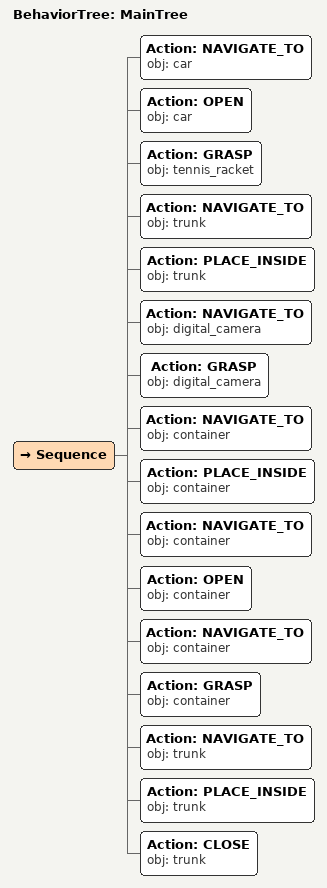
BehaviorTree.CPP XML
<root main_tree_to_execute="MainTree">
  <BehaviorTree ID="MainTree">
    <Sequence>
      <!-- Navigate to car -->
      <Action ID="NAVIGATE_TO" obj="car" />
      <!-- Open car -->
      <Action ID="OPEN" obj="car" />
      <!-- Grasp tennis_racket -->
      <Action ID="GRASP" obj="tennis_racket" />
      <!-- Navigate to trunk -->
      <Action ID="NAVIGATE_TO" obj="trunk" />
      <!-- Place inside trunk -->
      <Action ID="PLACE_INSIDE" obj="trunk" />
      <!-- Navigate to digital_camera -->
      <Action ID="NAVIGATE_TO" obj="digital_camera" />
      <!-- Grasp digital_camera -->
      <Action ID="GRASP" obj="digital_camera" />
      <!-- Navigate to container -->
      <Action ID="NAVIGATE_TO" obj="container" />
      <!-- Place inside container -->
      <Action ID="PLACE_INSIDE" obj="container" />
      <!-- Navigate to container -->
      <Action ID="NAVIGATE_TO" obj="container" />
      <!-- Open container -->
      <Action ID="OPEN" obj="container" />
      <!-- Navigate to container -->
      <Action ID="NAVIGATE_TO" obj="container" />
      <!-- Grasp container -->
      <Action ID="GRASP" obj="container" />
      <!-- Navigate to trunk -->
      <Action ID="NAVIGATE_TO" obj="trunk" />
      <!-- Place inside trunk -->
      <Action ID="PLACE_INSIDE" obj="trunk" />
      <!-- Close trunk -->
      <Action ID="CLOSE" obj="trunk" />
    </Sequence>
  </BehaviorTree>
</root>
